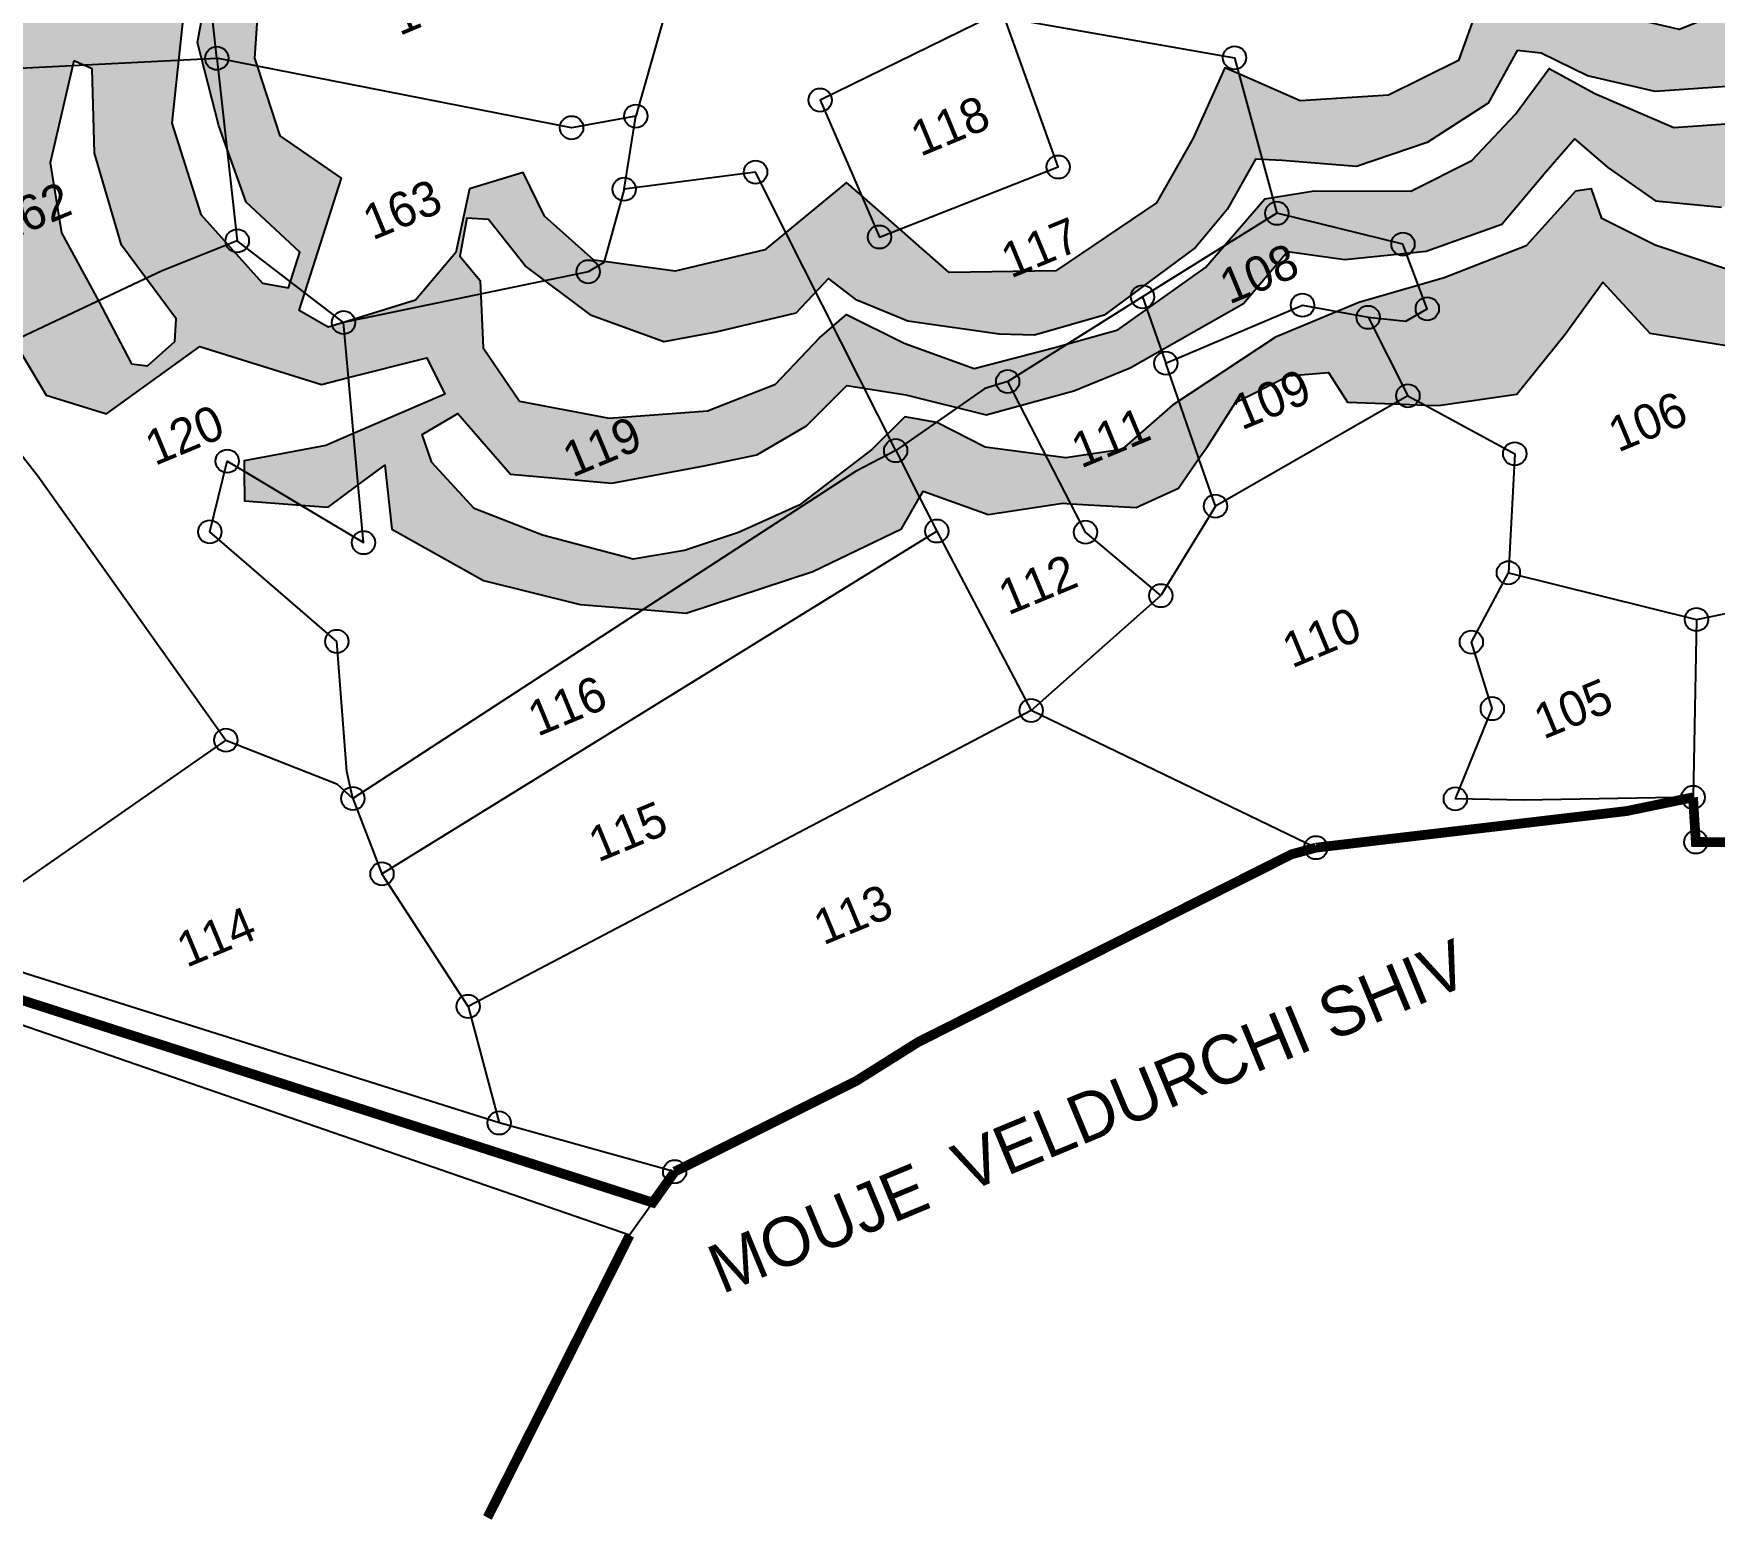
# Model space of a CAD drawing. Header units: metres. Extents: x 305825 to 307513, y 1943141 to 1944871.
# Drawn here: x 306484 to 306888.1, y 1943268.7 to 1943626.5 of the extents above; entities that cross this region are included whole.
import ezdxf

# ---------------------------------------------------------------- set-up
doc = ezdxf.new("R2010")
doc.units = ezdxf.units.M
doc.linetypes.add('DASHDOT', pattern=[1, 0.5, -0.25, 0, -0.25])
doc.linetypes.add('DIVIDE', pattern=[1.25, 0.5, -0.25, 0, -0.25, 0, -0.25])
for name, color, linetype in [('OFF', 1, 'Continuous'), ('POLY_HATCH', 12, 'Continuous'), ('POLY_PARCEL', 6, 'Continuous'), ('POLY_WATER', 4, 'Continuous'), ('SYM_STONE', 1, 'Continuous'), ('TEXT_MAPOUT', 7, 'Continuous'), ('TEXT_PARCEL', 7, 'Continuous'), ('V_BOUND_LINE', 7, 'Continuous'), ('V_BOUND_STREAM_LINE', 7, 'DASHDOT'), ('V_DIVIDE_LINE', 7, 'DIVIDE')]:
    doc.layers.add(name, color=color, linetype=linetype)
doc.styles.add('TEXT_MAP', font='')
doc.styles.get('TEXT_MAP').set_extended_font_data('Kruti Dev 050')
pattern_1 = [(22.5287, (306362.4003, 1942602.866), (3.172984, 7.67113), [5.87001, -5.87001]), (112.5287, (306367.8224, 1942605.1154), (-7.67113, 3.172984), [5.87001, -5.87001])]

# ---------------------------------------------------------------- blocks, each defined once
blk = doc.blocks.new('STONE')
blk.add_circle((0, 0), 0.851)

msp = doc.modelspace()

# ---------------------------------------------------------------- hatches: boundary and pattern name
at = {"layer": 'POLY_HATCH'}
h = msp.add_hatch(dxfattribs=at)
h.set_pattern_fill('ZIGZAG', color=256, scale=46.960092, angle=22.5287, style=0)
h.set_pattern_definition(pattern_1)
h.paths.add_polyline_path([(306547.58, 1943652.1), (306558.62, 1943662.33), (306563.35, 1943666.72), (306566.29, 1943684.26), (306555.85, 1943692.89), (306556.12, 1943715.42), (306559.85, 1943725.35), (306562.58, 1943732.59), (306582.51, 1943752.6), (306602.06, 1943772.22), (306602.45, 1943772.61), (306605.16, 1943773.34), (306632.53, 1943780.67), (306654.68, 1943774.76), (306658.81, 1943776.93), (306658.06, 1943798.56), (306634.02, 1943806.17), (306613.1, 1943805.01), (306609.71, 1943814.59), (306586.2, 1943814.09), (306566.24, 1943799.45), (306550.26, 1943776.63), (306546.72, 1943774.01), (306539.62, 1943778.58), (306521.84, 1943764.26), (306511.61, 1943741.52), (306510.71, 1943718.59), (306513.67, 1943696.11), (306521.58, 1943682.62), (306513.47, 1943672.89), (306510.22, 1943667.1), (306509.99, 1943654.04), (306490.74, 1943638.28), (306476.13, 1943631.8), (306474.88, 1943631.24), (306471.1, 1943617.11), (306468.95, 1943609.11), (306470.59, 1943584.93), (306474.26, 1943560.98), (306479.19, 1943552.66), (306486.96, 1943539.56), (306501.5, 1943535.06), (306523.94, 1943551.24), (306553.19, 1943542.17), (306559.7, 1943543.81), (306578.48, 1943548.54), (306582.85, 1943539.84), (306560.92, 1943530.38), (306554.24, 1943527.51), (306534.57, 1943523.77), (306534.61, 1943521.29), (306534.71, 1943514.22), (306548.22, 1943513.15), (306554.76, 1943512.63), (306562.04, 1943518), (306568.43, 1943522.72), (306570.06, 1943507.38), (306592.13, 1943495.03), (306615.42, 1943489.29), (306630.54, 1943488.04), (306640.87, 1943487.19), (306671.35, 1943497.23), (306692.61, 1943507.43), (306697.01, 1943515), (306697.86, 1943516.47), (306713.46, 1943510.89), (306731.41, 1943513.61), (306733.35, 1943513.49), (306749.09, 1943512.55), (306759.22, 1943517.21), (306764.17, 1943524.36), (306766.19, 1943527.27), (306772.94, 1943537.85), (306785.72, 1943544.22), (306795.31, 1943545), (306799.93, 1943537.91), (306811.01, 1943537.49), (306818.56, 1943537.2), (306821.8, 1943537.07), (306840.64, 1943539.85), (306852.22, 1943554.26), (306861.25, 1943566.7), (306872.58, 1943554.48), (306893.02, 1943551.21), (306909.41, 1943553.28), (306916.68, 1943564.07), (306921.76, 1943566.91), (306934.91, 1943574.23), (306935.4, 1943587.39), (306945.87, 1943580.91), (306958.08, 1943573.93), (306971.13, 1943571.25), (306972.59, 1943570.95), (306997.89, 1943580.98), (306999.2, 1943582.49), (307015.15, 1943600.8), (307019.31, 1943606.57), (307025.32, 1943614.93), (307040.81, 1943600.77), (307042.71, 1943601.09), (307057.5, 1943603.58), (307073.16, 1943609.61), (307082.67, 1943616.57), (307095.76, 1943626.16), (307096.34, 1943626.76), (307117.96, 1943649.55), (307127.9, 1943673.04), (307115.92, 1943687.73), (307115.17, 1943688.65), (307091.77, 1943707.16), (307077.49, 1943695.6), (307062.19, 1943685.74), (307053.64, 1943684.27), (307045.24, 1943682.83), (307037.97, 1943683.55), (307025.97, 1943684.75), (307013.36, 1943684.47), (307011.6, 1943684.43), (307000.67, 1943677.3), (306998.64, 1943665.64), (306992.19, 1943660.22), (306986.08, 1943655.08), (306968.27, 1943649.07), (306955.46, 1943649.4), (306944.99, 1943655.89), (306939.06, 1943661.26), (306934.96, 1943664.99), (306926.56, 1943656.17), (306920.92, 1943650.15), (306914.18, 1943642.95), (306898.39, 1943635.03), (306891.99, 1943632.43), (306887.91, 1943630.77), (306879.71, 1943627.44), (306859.26, 1943632.22), (306839.06, 1943645.96), (306832.05, 1943635.27), (306826.61, 1943620.05), (306809.77, 1943611.69), (306788.51, 1943610.35), (306773.8, 1943616.77), (306770.42, 1943618.25), (306762.7, 1943601.17), (306753.97, 1943585.8), (306729.74, 1943569.5), (306704.12, 1943569.09), (306692.23, 1943579.5), (306683.03, 1943587.57), (306679.43, 1943590.72), (306664.86, 1943578.69), (306659.76, 1943574.48), (306638.22, 1943569.36), (306621.17, 1943571.71), (306618.63, 1943572.06), (306606.8, 1943582.56), (306601.67, 1943593.09), (306588.81, 1943589.13), (306585.52, 1943573.88), (306575.79, 1943562.38), (306558.44, 1943557.07), (306554.8, 1943555.96), (306547.81, 1943559.92), (306549.18, 1943564.19), (306557.97, 1943591.74), (306543.21, 1943601.93), (306537.78, 1943618.64), (306537.14, 1943620.61), (306538, 1943633.63)])
h.paths.add_polyline_path([(306538.05, 1943674.99), (306531.24, 1943680.26), (306527.64, 1943714.04), (306538.29, 1943742.75), (306558.3, 1943768.4), (306577.24, 1943785.51), (306594.34, 1943790.29), (306617.69, 1943795.35), (306633.42, 1943790.89), (306616.69, 1943787.99), (306588.03, 1943779), (306563.55, 1943761.32), (306546.65, 1943732.34), (306539.41, 1943701), (306543.27, 1943677.74)], flags=16)
h.paths.add_polyline_path([(306526.28, 1943640.3), (306523.4, 1943624.35), (306528.54, 1943604.34), (306535.1, 1943585.98), (306548.01, 1943573.94), (306545.22, 1943565.4), (306538.97, 1943566.5), (306524.2, 1943583.03), (306517.23, 1943604.92), (306520.62, 1943637.42)], flags=16)
h.paths.add_polyline_path([(306498.07, 1943618.05), (306498.6, 1943597.72), (306505.12, 1943575.65), (306518.27, 1943557.91), (306517.89, 1943552.48), (306511.36, 1943546.61), (306507.47, 1943547.11), (306499.59, 1943562.29), (306490.7, 1943578.63), (306487.96, 1943595.41), (306493.62, 1943619.9)], flags=16)
h.paths.add_polyline_path([(306588.15, 1943582.12), (306593.36, 1943581.76), (306602.18, 1943570.66), (306618.1, 1943558.71), (306635.47, 1943552.43), (306648.02, 1943554.68), (306667.21, 1943559.27), (306675.13, 1943567.61), (306681.92, 1943562.42), (306694.14, 1943557.37), (306716.1, 1943554.25), (306724.64, 1943554), (306741.41, 1943558.84), (306763.34, 1943575.1), (306770.96, 1943584.17), (306777.75, 1943596.26), (306784.2, 1943595.98), (306802.08, 1943594.55), (306819.08, 1943600.33), (306833.72, 1943609.78), (306840.72, 1943622.38), (306846.44, 1943621.8), (306857.58, 1943616.3), (306873.9, 1943612.53), (306891.1, 1943613.77), (306899.69, 1943616.06), (306914.51, 1943628.11), (306925.49, 1943635.2), (306940.6, 1943624.18), (306962.61, 1943616.87), (306973.79, 1943619.4), (307010.92, 1943640.7), (307023.59, 1943656.92), (307026.49, 1943668.24), (307030.6, 1943669.52), (307044.86, 1943668.69), (307065.33, 1943674.23), (307091.27, 1943687.94), (307100.46, 1943699.34), (307109.31, 1943691.21), (307091.54, 1943672.03), (307076.42, 1943660.7), (307060.08, 1943654.35), (307044.96, 1943660.3), (307032.61, 1943658.55), (307019.14, 1943643.26), (307013.11, 1943639.5), (307002.24, 1943629.09), (306990.78, 1943620.12), (306961.97, 1943610.28), (306939.3, 1943618.16), (306924.3, 1943629.31), (306920.94, 1943626.23), (306907.17, 1943611.66), (306893.07, 1943604.97), (306878.33, 1943603.91), (306859.35, 1943612.06), (306848.42, 1943618.07), (306840.31, 1943607.12), (306829.75, 1943595.99), (306815.08, 1943588.64), (306791.86, 1943588.71), (306780.02, 1943586.75), (306765.76, 1943570.29), (306744.67, 1943555.25), (306729.17, 1943550.93), (306710.14, 1943545.98), (306693.28, 1943552.06), (306679.45, 1943558.97), (306672.93, 1943553.32), (306662.37, 1943542.19), (306646.03, 1943535.84), (306622.33, 1943534.01), (306600.79, 1943538.15), (306592.09, 1943550.99), (306591.31, 1943567.1), (306586.45, 1943572.99)], flags=16)
h.paths.add_polyline_path([(306585.95, 1943535.19), (306598.64, 1943520.58), (306622.98, 1943518.44), (306645.23, 1943522.57), (306657.87, 1943525.27), (306669.77, 1943532.24), (306679.53, 1943541.9), (306693.72, 1943539.63), (306713.02, 1943534.89), (306734.12, 1943540.58), (306747.6, 1943546.18), (306774.87, 1943561.57), (306785.47, 1943574.12), (306799.24, 1943572.15), (306818.8, 1943574.15), (306837, 1943580.68), (306847.6, 1943593.23), (306854.49, 1943601.19), (306862.45, 1943594.3), (306873.92, 1943586.31), (306889.86, 1943584.77), (306905.26, 1943590.65), (306919.81, 1943602.29), (306926.3, 1943607.53), (306949.42, 1943597.16), (306972.93, 1943598.25), (306989.71, 1943605.72), (307002.98, 1943614.29), (307017.87, 1943633.71), (307028.62, 1943648.37), (307037.45, 1943647.95), (307053.78, 1943643), (307074.04, 1943645.8), (307094.01, 1943656.63), (307113.26, 1943683.99), (307120.86, 1943677.96), (307114.79, 1943666.78), (307093.96, 1943646.93), (307077.18, 1943639.45), (307052.47, 1943636.34), (307031.1, 1943638.69), (307023.26, 1943629.32), (307001.96, 1943605.7), (306989.8, 1943592), (306977.11, 1943585.71), (306967.83, 1943585.94), (306947.09, 1943594.16), (306932.61, 1943598.35), (306929.16, 1943589.87), (306917.15, 1943578.26), (306909.28, 1943571.42), (306892.25, 1943569.46), (306873.9, 1943575.61), (306861.05, 1943582), (306858.59, 1943589.14), (306854.75, 1943588.57), (306842.85, 1943575.47), (306823.1, 1943567.79), (306802.62, 1943561.84), (306782.61, 1943553.54), (306757.8, 1943537.14), (306745.65, 1943526.49), (306732.2, 1943524.48), (306712.76, 1943527.11), (306701.14, 1943533), (306693.42, 1943534.39), (306685.48, 1943526.5), (306668.07, 1943513.17), (306653.46, 1943506.6), (306640.48, 1943502.23), (306628.09, 1943500.15), (306606.33, 1943505.91), (306589.89, 1943512.34), (306579.7, 1943523.4), (306577.36, 1943530.1)], flags=16)
h = msp.add_hatch(dxfattribs=at)
h.set_pattern_fill('ZIGZAG', color=256, scale=46.960092, angle=22.5287, style=0)
h.set_pattern_definition(pattern_1)
h.paths.add_polyline_path([(306547.58, 1943652.1), (306558.62, 1943662.33), (306563.35, 1943666.72), (306566.29, 1943684.26), (306555.85, 1943692.89), (306556.12, 1943715.42), (306559.85, 1943725.35), (306562.58, 1943732.59), (306582.51, 1943752.6), (306602.06, 1943772.22), (306602.45, 1943772.61), (306605.16, 1943773.34), (306632.53, 1943780.67), (306654.68, 1943774.76), (306658.81, 1943776.93), (306658.06, 1943798.56), (306634.02, 1943806.17), (306613.1, 1943805.01), (306609.71, 1943814.59), (306586.2, 1943814.09), (306566.24, 1943799.45), (306550.26, 1943776.63), (306546.72, 1943774.01), (306539.62, 1943778.58), (306521.84, 1943764.26), (306511.61, 1943741.52), (306510.71, 1943718.59), (306513.67, 1943696.11), (306521.58, 1943682.62), (306513.47, 1943672.89), (306510.22, 1943667.1), (306509.99, 1943654.04), (306490.74, 1943638.28), (306476.13, 1943631.8), (306474.88, 1943631.24), (306471.1, 1943617.11), (306468.95, 1943609.11), (306470.59, 1943584.93), (306474.26, 1943560.98), (306479.19, 1943552.66), (306486.96, 1943539.56), (306501.5, 1943535.06), (306523.94, 1943551.24), (306553.19, 1943542.17), (306559.7, 1943543.81), (306578.48, 1943548.54), (306582.85, 1943539.84), (306560.92, 1943530.38), (306554.24, 1943527.51), (306534.57, 1943523.77), (306534.61, 1943521.29), (306534.71, 1943514.22), (306548.22, 1943513.15), (306554.76, 1943512.63), (306562.04, 1943518), (306568.43, 1943522.72), (306570.06, 1943507.38), (306592.13, 1943495.03), (306615.42, 1943489.29), (306630.54, 1943488.04), (306640.87, 1943487.19), (306671.35, 1943497.23), (306692.61, 1943507.43), (306697.01, 1943515), (306697.86, 1943516.47), (306713.46, 1943510.89), (306731.41, 1943513.61), (306733.35, 1943513.49), (306749.09, 1943512.55), (306759.22, 1943517.21), (306764.17, 1943524.36), (306766.19, 1943527.27), (306772.94, 1943537.85), (306785.72, 1943544.22), (306795.31, 1943545), (306799.93, 1943537.91), (306811.01, 1943537.49), (306818.56, 1943537.2), (306821.8, 1943537.07), (306840.64, 1943539.85), (306852.22, 1943554.26), (306861.25, 1943566.7), (306872.58, 1943554.48), (306893.02, 1943551.21), (306909.41, 1943553.28), (306916.68, 1943564.07), (306921.76, 1943566.91), (306934.91, 1943574.23), (306935.4, 1943587.39), (306945.87, 1943580.91), (306958.08, 1943573.93), (306971.13, 1943571.25), (306972.59, 1943570.95), (306997.89, 1943580.98), (306999.2, 1943582.49), (307015.15, 1943600.8), (307019.31, 1943606.57), (307025.32, 1943614.93), (307040.81, 1943600.77), (307042.71, 1943601.09), (307057.5, 1943603.58), (307073.16, 1943609.61), (307082.67, 1943616.57), (307095.76, 1943626.16), (307096.34, 1943626.76), (307117.96, 1943649.55), (307127.9, 1943673.04), (307115.92, 1943687.73), (307115.17, 1943688.65), (307091.77, 1943707.16), (307077.49, 1943695.6), (307062.19, 1943685.74), (307053.64, 1943684.27), (307045.24, 1943682.83), (307037.97, 1943683.55), (307025.97, 1943684.75), (307013.36, 1943684.47), (307011.6, 1943684.43), (307000.67, 1943677.3), (306998.64, 1943665.64), (306992.19, 1943660.22), (306986.08, 1943655.08), (306968.27, 1943649.07), (306955.46, 1943649.4), (306944.99, 1943655.89), (306939.06, 1943661.26), (306934.96, 1943664.99), (306926.56, 1943656.17), (306920.92, 1943650.15), (306914.18, 1943642.95), (306898.39, 1943635.03), (306891.99, 1943632.43), (306887.91, 1943630.77), (306879.71, 1943627.44), (306859.26, 1943632.22), (306839.06, 1943645.96), (306832.05, 1943635.27), (306826.61, 1943620.05), (306809.77, 1943611.69), (306788.51, 1943610.35), (306773.8, 1943616.77), (306770.42, 1943618.25), (306762.7, 1943601.17), (306753.97, 1943585.8), (306729.74, 1943569.5), (306704.12, 1943569.09), (306692.23, 1943579.5), (306683.03, 1943587.57), (306679.43, 1943590.72), (306664.86, 1943578.69), (306659.76, 1943574.48), (306638.22, 1943569.36), (306621.17, 1943571.71), (306618.63, 1943572.06), (306606.8, 1943582.56), (306601.67, 1943593.09), (306588.81, 1943589.13), (306585.52, 1943573.88), (306575.79, 1943562.38), (306558.44, 1943557.07), (306554.8, 1943555.96), (306547.81, 1943559.92), (306549.18, 1943564.19), (306557.97, 1943591.74), (306543.21, 1943601.93), (306537.78, 1943618.64), (306537.14, 1943620.61), (306538, 1943633.63)])
h.paths.add_polyline_path([(306538.05, 1943674.99), (306531.24, 1943680.26), (306527.64, 1943714.04), (306538.29, 1943742.75), (306558.3, 1943768.4), (306577.24, 1943785.51), (306594.34, 1943790.29), (306617.69, 1943795.35), (306633.42, 1943790.89), (306616.69, 1943787.99), (306588.03, 1943779), (306563.55, 1943761.32), (306546.65, 1943732.34), (306539.41, 1943701), (306543.27, 1943677.74)], flags=16)
h.paths.add_polyline_path([(306526.28, 1943640.3), (306523.4, 1943624.35), (306528.54, 1943604.34), (306535.1, 1943585.98), (306548.01, 1943573.94), (306545.22, 1943565.4), (306538.97, 1943566.5), (306524.2, 1943583.03), (306517.23, 1943604.92), (306520.62, 1943637.42)], flags=16)
h.paths.add_polyline_path([(306498.07, 1943618.05), (306498.6, 1943597.72), (306505.12, 1943575.65), (306518.27, 1943557.91), (306517.89, 1943552.48), (306511.36, 1943546.61), (306507.47, 1943547.11), (306499.59, 1943562.29), (306490.7, 1943578.63), (306487.96, 1943595.41), (306493.62, 1943619.9)], flags=16)
h.paths.add_polyline_path([(306588.15, 1943582.12), (306593.36, 1943581.76), (306602.18, 1943570.66), (306618.1, 1943558.71), (306635.47, 1943552.43), (306648.02, 1943554.68), (306667.21, 1943559.27), (306675.13, 1943567.61), (306681.92, 1943562.42), (306694.14, 1943557.37), (306716.1, 1943554.25), (306724.64, 1943554), (306741.41, 1943558.84), (306763.34, 1943575.1), (306770.96, 1943584.17), (306777.75, 1943596.26), (306784.2, 1943595.98), (306802.08, 1943594.55), (306819.08, 1943600.33), (306833.72, 1943609.78), (306840.72, 1943622.38), (306846.44, 1943621.8), (306857.58, 1943616.3), (306873.9, 1943612.53), (306891.1, 1943613.77), (306899.69, 1943616.06), (306914.51, 1943628.11), (306925.49, 1943635.2), (306940.6, 1943624.18), (306962.61, 1943616.87), (306973.79, 1943619.4), (307010.92, 1943640.7), (307023.59, 1943656.92), (307026.49, 1943668.24), (307030.6, 1943669.52), (307044.86, 1943668.69), (307065.33, 1943674.23), (307091.27, 1943687.94), (307100.46, 1943699.34), (307109.31, 1943691.21), (307091.54, 1943672.03), (307076.42, 1943660.7), (307060.08, 1943654.35), (307044.96, 1943660.3), (307032.61, 1943658.55), (307019.14, 1943643.26), (307013.11, 1943639.5), (307002.24, 1943629.09), (306990.78, 1943620.12), (306961.97, 1943610.28), (306939.3, 1943618.16), (306924.3, 1943629.31), (306920.94, 1943626.23), (306907.17, 1943611.66), (306893.07, 1943604.97), (306878.33, 1943603.91), (306859.35, 1943612.06), (306848.42, 1943618.07), (306840.31, 1943607.12), (306829.75, 1943595.99), (306815.08, 1943588.64), (306791.86, 1943588.71), (306780.02, 1943586.75), (306765.76, 1943570.29), (306744.67, 1943555.25), (306729.17, 1943550.93), (306710.14, 1943545.98), (306693.28, 1943552.06), (306679.45, 1943558.97), (306672.93, 1943553.32), (306662.37, 1943542.19), (306646.03, 1943535.84), (306622.33, 1943534.01), (306600.79, 1943538.15), (306592.09, 1943550.99), (306591.31, 1943567.1), (306586.45, 1943572.99)], flags=16)
h.paths.add_polyline_path([(306585.95, 1943535.19), (306598.64, 1943520.58), (306622.98, 1943518.44), (306645.23, 1943522.57), (306657.87, 1943525.27), (306669.77, 1943532.24), (306679.53, 1943541.9), (306693.72, 1943539.63), (306713.02, 1943534.89), (306734.12, 1943540.58), (306747.6, 1943546.18), (306774.87, 1943561.57), (306785.47, 1943574.12), (306799.24, 1943572.15), (306818.8, 1943574.15), (306837, 1943580.68), (306847.6, 1943593.23), (306854.49, 1943601.19), (306862.45, 1943594.3), (306873.92, 1943586.31), (306889.86, 1943584.77), (306905.26, 1943590.65), (306919.81, 1943602.29), (306926.3, 1943607.53), (306949.42, 1943597.16), (306972.93, 1943598.25), (306989.71, 1943605.72), (307002.98, 1943614.29), (307017.87, 1943633.71), (307028.62, 1943648.37), (307037.45, 1943647.95), (307053.78, 1943643), (307074.04, 1943645.8), (307094.01, 1943656.63), (307113.26, 1943683.99), (307120.86, 1943677.96), (307114.79, 1943666.78), (307093.96, 1943646.93), (307077.18, 1943639.45), (307052.47, 1943636.34), (307031.1, 1943638.69), (307023.26, 1943629.32), (307001.96, 1943605.7), (306989.8, 1943592), (306977.11, 1943585.71), (306967.83, 1943585.94), (306947.09, 1943594.16), (306932.61, 1943598.35), (306929.16, 1943589.87), (306917.15, 1943578.26), (306909.28, 1943571.42), (306892.25, 1943569.46), (306873.9, 1943575.61), (306861.05, 1943582), (306858.59, 1943589.14), (306854.75, 1943588.57), (306842.85, 1943575.47), (306823.1, 1943567.79), (306802.62, 1943561.84), (306782.61, 1943553.54), (306757.8, 1943537.14), (306745.65, 1943526.49), (306732.2, 1943524.48), (306712.76, 1943527.11), (306701.14, 1943533), (306693.42, 1943534.39), (306685.48, 1943526.5), (306668.07, 1943513.17), (306653.46, 1943506.6), (306640.48, 1943502.23), (306628.09, 1943500.15), (306606.33, 1943505.91), (306589.89, 1943512.34), (306579.7, 1943523.4), (306577.36, 1943530.1)], flags=16)

# ---------------------------------------------------------------- linework, layer by layer
at = {"layer": 'OFF'}
msp.add_lwpolyline([(306750.6, 1943563.23), (306718.18, 1943542.85)], dxfattribs=at)
msp.add_lwpolyline([(306750.6, 1943563.23), (306718.18, 1943542.85)], dxfattribs=at)
at = {"layer": 'POLY_HATCH'}
for points in [[(306537.78, 1943618.64), (306537.14, 1943620.61), (306538, 1943633.63), (306547.58, 1943652.1), (306558.62, 1943662.33)], [(306537.78, 1943618.64), (306537.14, 1943620.61), (306538, 1943633.63), (306547.58, 1943652.1), (306558.62, 1943662.33)], [(306887.91, 1943630.77), (306879.71, 1943627.44), (306859.26, 1943632.22), (306839.06, 1943645.96), (306832.05, 1943635.27), (306826.61, 1943620.05), (306809.77, 1943611.69), (306788.51, 1943610.35), (306773.8, 1943616.77)], [(306887.91, 1943630.77), (306879.71, 1943627.44), (306859.26, 1943632.22), (306839.06, 1943645.96), (306832.05, 1943635.27), (306826.61, 1943620.05), (306809.77, 1943611.69), (306788.51, 1943610.35), (306773.8, 1943616.77)], [(306891.1, 1943613.77), (306873.9, 1943612.53), (306857.58, 1943616.3), (306846.44, 1943621.8), (306840.72, 1943622.38), (306833.72, 1943609.78), (306819.08, 1943600.33), (306802.08, 1943594.55), (306784.2, 1943595.98), (306777.75, 1943596.26), (306770.96, 1943584.17), (306763.34, 1943575.1), (306741.41, 1943558.84), (306724.64, 1943554), (306716.1, 1943554.25), (306694.14, 1943557.37), (306681.92, 1943562.42), (306675.13, 1943567.61), (306667.21, 1943559.27), (306648.02, 1943554.68), (306635.47, 1943552.43), (306618.1, 1943558.71), (306602.18, 1943570.66), (306593.36, 1943581.76), (306588.15, 1943582.12), (306586.45, 1943572.99), (306591.31, 1943567.1), (306592.09, 1943550.99), (306600.79, 1943538.15), (306622.33, 1943534.01), (306646.03, 1943535.84), (306662.37, 1943542.19), (306672.93, 1943553.32), (306679.45, 1943558.97), (306693.28, 1943552.06), (306710.14, 1943545.98), (306729.17, 1943550.93), (306744.67, 1943555.25), (306765.76, 1943570.29), (306780.02, 1943586.75), (306791.86, 1943588.71), (306815.08, 1943588.64), (306829.75, 1943595.99), (306840.31, 1943607.12), (306848.42, 1943618.07), (306859.35, 1943612.06), (306878.33, 1943603.91), (306893.07, 1943604.97)], [(306891.1, 1943613.77), (306873.9, 1943612.53), (306857.58, 1943616.3), (306846.44, 1943621.8), (306840.72, 1943622.38), (306833.72, 1943609.78), (306819.08, 1943600.33), (306802.08, 1943594.55), (306784.2, 1943595.98), (306777.75, 1943596.26), (306770.96, 1943584.17), (306763.34, 1943575.1), (306741.41, 1943558.84), (306724.64, 1943554), (306716.1, 1943554.25), (306694.14, 1943557.37), (306681.92, 1943562.42), (306675.13, 1943567.61), (306667.21, 1943559.27), (306648.02, 1943554.68), (306635.47, 1943552.43), (306618.1, 1943558.71), (306602.18, 1943570.66), (306593.36, 1943581.76), (306588.15, 1943582.12), (306586.45, 1943572.99), (306591.31, 1943567.1), (306592.09, 1943550.99), (306600.79, 1943538.15), (306622.33, 1943534.01), (306646.03, 1943535.84), (306662.37, 1943542.19), (306672.93, 1943553.32), (306679.45, 1943558.97), (306693.28, 1943552.06), (306710.14, 1943545.98), (306729.17, 1943550.93), (306744.67, 1943555.25), (306765.76, 1943570.29), (306780.02, 1943586.75), (306791.86, 1943588.71), (306815.08, 1943588.64), (306829.75, 1943595.99), (306840.31, 1943607.12), (306848.42, 1943618.07), (306859.35, 1943612.06), (306878.33, 1943603.91), (306893.07, 1943604.97)], [(306549.18, 1943564.19), (306557.97, 1943591.74), (306543.21, 1943601.93), (306537.78, 1943618.64)], [(306549.18, 1943564.19), (306557.97, 1943591.74), (306543.21, 1943601.93), (306537.78, 1943618.64)], [(306773.8, 1943616.77), (306770.42, 1943618.25), (306762.7, 1943601.17), (306753.97, 1943585.8), (306729.74, 1943569.5), (306704.12, 1943569.09), (306692.23, 1943579.5)], [(306773.8, 1943616.77), (306770.42, 1943618.25), (306762.7, 1943601.17), (306753.97, 1943585.8), (306729.74, 1943569.5), (306704.12, 1943569.09), (306692.23, 1943579.5)], [(306892.25, 1943569.46), (306873.9, 1943575.61), (306861.05, 1943582), (306858.59, 1943589.14), (306854.75, 1943588.57), (306842.85, 1943575.47), (306823.1, 1943567.79), (306802.62, 1943561.84), (306782.61, 1943553.54), (306757.8, 1943537.14), (306745.65, 1943526.49), (306732.2, 1943524.48), (306712.76, 1943527.11), (306701.14, 1943533), (306693.42, 1943534.39), (306685.48, 1943526.5), (306668.07, 1943513.17), (306653.46, 1943506.6), (306640.48, 1943502.23), (306628.09, 1943500.15), (306606.33, 1943505.91), (306589.89, 1943512.34), (306579.7, 1943523.4), (306577.36, 1943530.1), (306585.95, 1943535.19), (306598.64, 1943520.58), (306622.98, 1943518.44), (306645.23, 1943522.57), (306657.87, 1943525.27), (306669.77, 1943532.24), (306679.53, 1943541.9), (306693.72, 1943539.63), (306713.02, 1943534.89), (306734.12, 1943540.58), (306747.6, 1943546.18), (306774.87, 1943561.57), (306785.47, 1943574.12), (306799.24, 1943572.15), (306818.8, 1943574.15), (306837, 1943580.68), (306847.6, 1943593.23), (306854.49, 1943601.19), (306862.45, 1943594.3), (306873.92, 1943586.31), (306889.86, 1943584.77)], [(306892.25, 1943569.46), (306873.9, 1943575.61), (306861.05, 1943582), (306858.59, 1943589.14), (306854.75, 1943588.57), (306842.85, 1943575.47), (306823.1, 1943567.79), (306802.62, 1943561.84), (306782.61, 1943553.54), (306757.8, 1943537.14), (306745.65, 1943526.49), (306732.2, 1943524.48), (306712.76, 1943527.11), (306701.14, 1943533), (306693.42, 1943534.39), (306685.48, 1943526.5), (306668.07, 1943513.17), (306653.46, 1943506.6), (306640.48, 1943502.23), (306628.09, 1943500.15), (306606.33, 1943505.91), (306589.89, 1943512.34), (306579.7, 1943523.4), (306577.36, 1943530.1), (306585.95, 1943535.19), (306598.64, 1943520.58), (306622.98, 1943518.44), (306645.23, 1943522.57), (306657.87, 1943525.27), (306669.77, 1943532.24), (306679.53, 1943541.9), (306693.72, 1943539.63), (306713.02, 1943534.89), (306734.12, 1943540.58), (306747.6, 1943546.18), (306774.87, 1943561.57), (306785.47, 1943574.12), (306799.24, 1943572.15), (306818.8, 1943574.15), (306837, 1943580.68), (306847.6, 1943593.23), (306854.49, 1943601.19), (306862.45, 1943594.3), (306873.92, 1943586.31), (306889.86, 1943584.77)], [(306621.17, 1943571.71), (306618.63, 1943572.06), (306606.8, 1943582.56), (306601.67, 1943593.09), (306588.81, 1943589.13), (306585.52, 1943573.88), (306575.79, 1943562.38), (306558.44, 1943557.07)], [(306621.17, 1943571.71), (306618.63, 1943572.06), (306606.8, 1943582.56), (306601.67, 1943593.09), (306588.81, 1943589.13), (306585.52, 1943573.88), (306575.79, 1943562.38), (306558.44, 1943557.07)], [(306683.03, 1943587.57), (306679.43, 1943590.72), (306664.86, 1943578.69)], [(306683.03, 1943587.57), (306679.43, 1943590.72), (306664.86, 1943578.69)], [(306692.23, 1943579.5), (306683.03, 1943587.57)], [(306692.23, 1943579.5), (306683.03, 1943587.57)], [(306664.86, 1943578.69), (306659.76, 1943574.48), (306638.22, 1943569.36), (306621.17, 1943571.71)], [(306664.86, 1943578.69), (306659.76, 1943574.48), (306638.22, 1943569.36), (306621.17, 1943571.71)], [(306558.44, 1943557.07), (306554.8, 1943555.96), (306547.81, 1943559.92), (306549.18, 1943564.19)], [(306558.44, 1943557.07), (306554.8, 1943555.96), (306547.81, 1943559.92), (306549.18, 1943564.19)], [(306818.56, 1943537.2), (306821.8, 1943537.07), (306840.64, 1943539.85), (306852.22, 1943554.26), (306861.25, 1943566.7), (306872.58, 1943554.48), (306893.02, 1943551.21), (306909.41, 1943553.28), (306916.68, 1943564.07), (306921.76, 1943566.91)], [(306818.56, 1943537.2), (306821.8, 1943537.07), (306840.64, 1943539.85), (306852.22, 1943554.26), (306861.25, 1943566.7), (306872.58, 1943554.48), (306893.02, 1943551.21), (306909.41, 1943553.28), (306916.68, 1943564.07), (306921.76, 1943566.91)], [(306479.19, 1943552.66), (306486.96, 1943539.56), (306501.5, 1943535.06), (306523.94, 1943551.24), (306553.19, 1943542.17), (306559.7, 1943543.81)], [(306479.19, 1943552.66), (306486.96, 1943539.56), (306501.5, 1943535.06), (306523.94, 1943551.24), (306553.19, 1943542.17), (306559.7, 1943543.81)], [(306559.7, 1943543.81), (306578.48, 1943548.54), (306582.85, 1943539.84), (306560.92, 1943530.38)], [(306559.7, 1943543.81), (306578.48, 1943548.54), (306582.85, 1943539.84), (306560.92, 1943530.38)], [(306764.17, 1943524.36), (306766.19, 1943527.27), (306772.94, 1943537.85), (306785.72, 1943544.22), (306795.31, 1943545), (306799.93, 1943537.91), (306811.01, 1943537.49)], [(306764.17, 1943524.36), (306766.19, 1943527.27), (306772.94, 1943537.85), (306785.72, 1943544.22), (306795.31, 1943545), (306799.93, 1943537.91), (306811.01, 1943537.49)], [(306811.01, 1943537.49), (306818.56, 1943537.2)], [(306811.01, 1943537.49), (306818.56, 1943537.2)], [(306560.92, 1943530.38), (306554.24, 1943527.51), (306534.57, 1943523.77), (306534.61, 1943521.29)], [(306560.92, 1943530.38), (306554.24, 1943527.51), (306534.57, 1943523.77), (306534.61, 1943521.29)], [(306733.35, 1943513.49), (306749.09, 1943512.55), (306759.22, 1943517.21), (306764.17, 1943524.36)], [(306733.35, 1943513.49), (306749.09, 1943512.55), (306759.22, 1943517.21), (306764.17, 1943524.36)], [(306534.61, 1943521.29), (306534.71, 1943514.22), (306548.22, 1943513.15)], [(306534.61, 1943521.29), (306534.71, 1943514.22), (306548.22, 1943513.15)], [(306562.04, 1943518), (306568.43, 1943522.72), (306570.06, 1943507.38), (306592.13, 1943495.03), (306615.42, 1943489.29), (306630.54, 1943488.04)], [(306562.04, 1943518), (306568.43, 1943522.72), (306570.06, 1943507.38), (306592.13, 1943495.03), (306615.42, 1943489.29), (306630.54, 1943488.04)], [(306548.22, 1943513.15), (306554.76, 1943512.63), (306562.04, 1943518)], [(306548.22, 1943513.15), (306554.76, 1943512.63), (306562.04, 1943518)], [(306630.54, 1943488.04), (306640.87, 1943487.19), (306671.35, 1943497.23), (306692.61, 1943507.43), (306697.01, 1943515)], [(306630.54, 1943488.04), (306640.87, 1943487.19), (306671.35, 1943497.23), (306692.61, 1943507.43), (306697.01, 1943515)], [(306697.01, 1943515), (306697.86, 1943516.47), (306713.46, 1943510.89), (306731.41, 1943513.61), (306733.35, 1943513.49)], [(306697.01, 1943515), (306697.86, 1943516.47), (306713.46, 1943510.89), (306731.41, 1943513.61), (306733.35, 1943513.49)]]:
    msp.add_lwpolyline(points, dxfattribs=at)
for points in [[(306520.62, 1943637.42), (306517.23, 1943604.92), (306524.2, 1943583.03), (306538.97, 1943566.5), (306545.22, 1943565.4), (306548.01, 1943573.94), (306535.1, 1943585.98), (306528.54, 1943604.34), (306523.4, 1943624.35), (306526.28, 1943640.3)], [(306520.62, 1943637.42), (306517.23, 1943604.92), (306524.2, 1943583.03), (306538.97, 1943566.5), (306545.22, 1943565.4), (306548.01, 1943573.94), (306535.1, 1943585.98), (306528.54, 1943604.34), (306523.4, 1943624.35), (306526.28, 1943640.3)], [(306493.62, 1943619.9), (306487.96, 1943595.41), (306490.7, 1943578.63), (306499.59, 1943562.29), (306507.47, 1943547.11), (306511.36, 1943546.61), (306517.89, 1943552.48), (306518.27, 1943557.91), (306505.12, 1943575.65), (306498.6, 1943597.72), (306498.07, 1943618.05)], [(306493.62, 1943619.9), (306487.96, 1943595.41), (306490.7, 1943578.63), (306499.59, 1943562.29), (306507.47, 1943547.11), (306511.36, 1943546.61), (306517.89, 1943552.48), (306518.27, 1943557.91), (306505.12, 1943575.65), (306498.6, 1943597.72), (306498.07, 1943618.05)]]:
    msp.add_lwpolyline(points, close=True, dxfattribs=at)
at = {"layer": 'POLY_PARCEL'}
for points in [[(306528.01, 1943620.55), (306521.93, 1943676.05)], [(306528.01, 1943620.55), (306521.93, 1943676.05)], [(306636.65, 1943634.24), (306628.77, 1943606.65)], [(306636.65, 1943634.24), (306628.77, 1943606.65)], [(306714.36, 1943630.63), (306673.08, 1943610.51), (306683.03, 1943587.57)], [(306714.36, 1943630.63), (306673.08, 1943610.51), (306683.03, 1943587.57)], [(306692.23, 1943579.5), (306730.33, 1943594.42), (306717.43, 1943630.34)], [(306692.23, 1943579.5), (306730.33, 1943594.42), (306717.43, 1943630.34)], [(306717.43, 1943630.34), (306772.74, 1943620.67), (306773.8, 1943616.77)], [(306717.43, 1943630.34), (306772.74, 1943620.67), (306773.8, 1943616.77)], [(306475.78, 1943617.94), (306528.01, 1943620.55)], [(306475.78, 1943617.94), (306528.01, 1943620.55)], [(306528.01, 1943620.55), (306532.94, 1943576.67)], [(306537.78, 1943618.64), (306528.01, 1943620.55)], [(306528.01, 1943620.55), (306532.94, 1943576.67)], [(306537.78, 1943618.64), (306528.01, 1943620.55)], [(306628.77, 1943606.65), (306613.33, 1943603.86), (306537.78, 1943618.64)], [(306628.77, 1943606.65), (306613.33, 1943603.86), (306537.78, 1943618.64)], [(306773.8, 1943616.77), (306782.92, 1943583.29)], [(306773.8, 1943616.77), (306782.92, 1943583.29)], [(306625.97, 1943589.07), (306628.77, 1943606.65)], [(306625.97, 1943589.07), (306628.77, 1943606.65)], [(306664.86, 1943578.69), (306657.57, 1943593.19), (306625.97, 1943589.07)], [(306664.86, 1943578.69), (306657.57, 1943593.19), (306625.97, 1943589.07)], [(306625.97, 1943589.07), (306621.17, 1943571.71)], [(306625.97, 1943589.07), (306621.17, 1943571.71)], [(306683.03, 1943587.57), (306687.35, 1943577.59), (306692.23, 1943579.5)], [(306683.03, 1943587.57), (306687.35, 1943577.59), (306692.23, 1943579.5)], [(306782.92, 1943583.29), (306750.6, 1943563.23)], [(306782.92, 1943583.29), (306750.6, 1943563.23)], [(306804.84, 1943558.29), (306813.88, 1943557.39), (306819.08, 1943560.34), (306813.23, 1943575.88), (306782.92, 1943583.29)], [(306804.84, 1943558.29), (306813.88, 1943557.39), (306819.08, 1943560.34), (306813.23, 1943575.88), (306782.92, 1943583.29)], [(306532.94, 1943576.67), (306514.91, 1943569.49), (306479.19, 1943552.66)], [(306532.94, 1943576.67), (306514.91, 1943569.49), (306479.19, 1943552.66)], [(306549.18, 1943564.19), (306532.94, 1943576.67)], [(306549.18, 1943564.19), (306532.94, 1943576.67)], [(306691.25, 1943526.25), (306664.86, 1943578.69)], [(306691.25, 1943526.25), (306664.86, 1943578.69)], [(306621.17, 1943571.71), (306621.11, 1943571.49), (306617.32, 1943569.25), (306558.5, 1943557.02)], [(306621.17, 1943571.71), (306621.11, 1943571.49), (306617.32, 1943569.25), (306558.5, 1943557.02)], [(306558.44, 1943557.07), (306549.18, 1943564.19)], [(306558.44, 1943557.07), (306549.18, 1943564.19)], [(306750.6, 1943563.23), (306756.23, 1943547.25)], [(306750.6, 1943563.23), (306756.23, 1943547.25)], [(306756.23, 1943547.25), (306789.07, 1943561.21), (306804.84, 1943558.29)], [(306756.23, 1943547.25), (306789.07, 1943561.21), (306804.84, 1943558.29)], [(306558.5, 1943557.02), (306558.44, 1943557.07)], [(306558.5, 1943557.02), (306558.44, 1943557.07)], [(306559.7, 1943543.81), (306558.5, 1943557.02)], [(306559.7, 1943543.81), (306558.5, 1943557.02)], [(306804.84, 1943558.29), (306814.43, 1943539.44)], [(306804.84, 1943558.29), (306814.43, 1943539.44)], [(306764.17, 1943524.36), (306756.23, 1943547.25)], [(306764.17, 1943524.36), (306756.23, 1943547.25)], [(306465.37, 1943545.16), (306484.97, 1943520.21), (306530.2, 1943456.67)], [(306465.37, 1943545.16), (306484.97, 1943520.21), (306530.2, 1943456.67)], [(306560.92, 1943530.38), (306559.7, 1943543.81)], [(306560.92, 1943530.38), (306559.7, 1943543.81)], [(306718.18, 1943542.85), (306712.72, 1943541.2), (306691.25, 1943526.25)], [(306718.18, 1943542.85), (306712.72, 1943541.2), (306691.25, 1943526.25)], [(306733.35, 1943513.49), (306718.18, 1943542.85)], [(306733.35, 1943513.49), (306718.18, 1943542.85)], [(306814.43, 1943539.44), (306811.01, 1943537.49)], [(306814.43, 1943539.44), (306811.01, 1943537.49)], [(306814.43, 1943539.44), (306818.56, 1943537.2)], [(306814.43, 1943539.44), (306818.56, 1943537.2)], [(306811.01, 1943537.49), (306768.14, 1943512.92)], [(306811.01, 1943537.49), (306768.14, 1943512.92)], [(306818.56, 1943537.2), (306840.1, 1943525.49), (306838.57, 1943496.9)], [(306818.56, 1943537.2), (306840.1, 1943525.49), (306838.57, 1943496.9)], [(306562.04, 1943518), (306560.92, 1943530.38)], [(306562.04, 1943518), (306560.92, 1943530.38)], [(306560.72, 1943442.65), (306559.31, 1943449.12), (306556.85, 1943480.4), (306526.32, 1943506.73), (306530.52, 1943523.73), (306534.61, 1943521.29)], [(306560.72, 1943442.65), (306559.31, 1943449.12), (306556.85, 1943480.4), (306526.32, 1943506.73), (306530.52, 1943523.73), (306534.61, 1943521.29)], [(306691.25, 1943526.25), (306681.59, 1943521.23), (306630.54, 1943488.04)], [(306691.25, 1943526.25), (306681.59, 1943521.23), (306630.54, 1943488.04)], [(306691.25, 1943526.25), (306697.01, 1943515)], [(306691.25, 1943526.25), (306697.01, 1943515)], [(306768.14, 1943512.92), (306764.17, 1943524.36)], [(306768.14, 1943512.92), (306764.17, 1943524.36)], [(306534.61, 1943521.29), (306548.22, 1943513.15)], [(306534.61, 1943521.29), (306548.22, 1943513.15)], [(306548.22, 1943513.15), (306563.3, 1943504.13), (306562.04, 1943518)], [(306548.22, 1943513.15), (306563.3, 1943504.13), (306562.04, 1943518)], [(306697.01, 1943515), (306701.13, 1943506.93)], [(306697.01, 1943515), (306701.13, 1943506.93)], [(306755.01, 1943491.39), (306736.9, 1943506.63), (306733.35, 1943513.49)], [(306755.01, 1943491.39), (306736.9, 1943506.63), (306733.35, 1943513.49)], [(306768.14, 1943512.92), (306755.01, 1943491.39)], [(306768.14, 1943512.92), (306755.01, 1943491.39)], [(306567.73, 1943424.52), (306701.13, 1943506.93)], [(306567.73, 1943424.52), (306701.13, 1943506.93)], [(306701.13, 1943506.93), (306723.83, 1943463.81)], [(306701.13, 1943506.93), (306723.83, 1943463.81)], [(306882.98, 1943442.92), (306842.31, 1943442.22), (306825.82, 1943442.56), (306834.71, 1943464.24), (306829.67, 1943480.23), (306838.57, 1943496.9)], [(306882.98, 1943442.92), (306842.31, 1943442.22), (306825.82, 1943442.56), (306834.71, 1943464.24), (306829.67, 1943480.23), (306838.57, 1943496.9)], [(306838.57, 1943496.9), (306883.8, 1943485.66)], [(306838.57, 1943496.9), (306883.8, 1943485.66)], [(306723.83, 1943463.81), (306755.01, 1943491.39)], [(306723.83, 1943463.81), (306755.01, 1943491.39)], [(306630.54, 1943488.04), (306560.72, 1943442.65)], [(306630.54, 1943488.04), (306560.72, 1943442.65)], [(306883.8, 1943485.66), (306890.47, 1943487.03), (306953.48, 1943487.82), (306957.75, 1943486.7)], [(306883.8, 1943485.66), (306890.47, 1943487.03), (306953.48, 1943487.82), (306957.75, 1943486.7)], [(306883.8, 1943485.66), (306882.98, 1943442.92)], [(306883.8, 1943485.66), (306882.98, 1943442.92)], [(306723.83, 1943463.81), (306588.44, 1943392.68)], [(306723.83, 1943463.81), (306588.44, 1943392.68)], [(306792.3, 1943430.82), (306723.83, 1943463.81)], [(306792.3, 1943430.82), (306723.83, 1943463.81)], [(306530.2, 1943456.67), (306476.34, 1943419.2)], [(306530.2, 1943456.67), (306476.34, 1943419.2)], [(306530.2, 1943456.67), (306556.85, 1943446.15), (306560.72, 1943442.65)], [(306530.2, 1943456.67), (306556.85, 1943446.15), (306560.72, 1943442.65)], [(306560.72, 1943442.65), (306567.73, 1943424.52)], [(306560.72, 1943442.65), (306567.73, 1943424.52)], [(306588.44, 1943392.68), (306567.73, 1943424.52)], [(306588.44, 1943392.68), (306567.73, 1943424.52)], [(306588.44, 1943392.68), (306595.89, 1943364.66)], [(306588.44, 1943392.68), (306595.89, 1943364.66)]]:
    msp.add_lwpolyline(points, dxfattribs=at)
at = {"layer": 'POLY_WATER'}
for points in [[(306627.28, 1943337.67), (306476.3, 1943389.83), (306461.72, 1943392.82), (306436.76, 1943418.48), (306367.63, 1943455.42), (306342.6, 1943495.52), (306332.89, 1943574.87), (306303.99, 1943644.94), (306280.64, 1943658.77), (306257.16, 1943697.54), (306231.62, 1943751.57), (306236.38, 1943779.36), (306230.4, 1943840.19)], [(306627.28, 1943337.67), (306476.3, 1943389.83), (306461.72, 1943392.82), (306436.76, 1943418.48), (306367.63, 1943455.42), (306342.6, 1943495.52), (306332.89, 1943574.87), (306303.99, 1943644.94), (306280.64, 1943658.77), (306257.16, 1943697.54), (306231.62, 1943751.57), (306236.38, 1943779.36), (306230.4, 1943840.19)], [(306595.89, 1943364.66), (306479.21, 1943401.46)], [(306595.89, 1943364.66), (306479.21, 1943401.46)], [(306638.11, 1943352.94), (306595.89, 1943364.66)], [(306638.11, 1943352.94), (306595.89, 1943364.66)], [(306638.11, 1943352.94), (306627.28, 1943337.67)], [(306638.11, 1943352.94), (306627.28, 1943337.67)]]:
    msp.add_lwpolyline(points, dxfattribs=at)
at = {"layer": 'V_BOUND_LINE', "const_width": 2.35}
for points in [[(306984.6, 1943454.76), (306978.81, 1943438.43), (306957.28, 1943431.86), (306883.65, 1943432.18), (306882.98, 1943442.92)], [(306984.6, 1943454.76), (306978.81, 1943438.43), (306957.28, 1943431.86), (306883.65, 1943432.18), (306882.98, 1943442.92)], [(306882.98, 1943442.92), (306867, 1943439.62), (306792.3, 1943430.82)], [(306882.98, 1943442.92), (306867, 1943439.62), (306792.3, 1943430.82)], [(306792.3, 1943430.82), (306786.44, 1943429.23), (306696.67, 1943384.1), (306681.84, 1943374.79), (306638.11, 1943352.94)], [(306792.3, 1943430.82), (306786.44, 1943429.23), (306696.67, 1943384.1), (306681.84, 1943374.79), (306638.11, 1943352.94)]]:
    msp.add_lwpolyline(points, dxfattribs=at)
at = {"layer": 'V_BOUND_STREAM_LINE', "ltscale": 10, "const_width": 2.35}
msp.add_lwpolyline([(306638.11, 1943352.94), (306632.85, 1943345.52), (306471.45, 1943397.3), (306436.35, 1943425.53), (306374.46, 1943463.83), (306352.71, 1943501.62), (306351.42, 1943522.41), (306345.34, 1943577.32), (306318.28, 1943640.9), (306283.75, 1943667.89), (306243.47, 1943739.29), (306240.39, 1943766), (306242.93, 1943841.85), (306230.4, 1943840.19)], dxfattribs=at)
msp.add_lwpolyline([(306638.11, 1943352.94), (306632.85, 1943345.52), (306471.45, 1943397.3), (306436.35, 1943425.53), (306374.46, 1943463.83), (306352.71, 1943501.62), (306351.42, 1943522.41), (306345.34, 1943577.32), (306318.28, 1943640.9), (306283.75, 1943667.89), (306243.47, 1943739.29), (306240.39, 1943766), (306242.93, 1943841.85), (306230.4, 1943840.19)], dxfattribs=at)
at = {"layer": 'V_DIVIDE_LINE', "ltscale": 10, "const_width": 2.35}
msp.add_lwpolyline([(306593.1, 1943269.83), (306627.28, 1943337.67)], dxfattribs=at)
msp.add_lwpolyline([(306593.1, 1943269.83), (306627.28, 1943337.67)], dxfattribs=at)

# ---------------------------------------------------------------- block references
at = {"layer": 'SYM_STONE', "xscale": 3.287206410636717, "yscale": 3.287206410636717, "zscale": 3.287206410636717, "rotation": 22.52870539313591}
for p in [(306528.01, 1943620.55), (306528.01, 1943620.55), (306772.74, 1943620.67), (306772.74, 1943620.67), (306673.08, 1943610.51), (306673.08, 1943610.51), (306628.77, 1943606.65), (306628.77, 1943606.65), (306613.33, 1943603.86), (306613.33, 1943603.86), (306657.57, 1943593.19), (306657.57, 1943593.19), (306730.33, 1943594.42), (306730.33, 1943594.42), (306625.97, 1943589.07), (306625.97, 1943589.07), (306782.92, 1943583.29), (306782.92, 1943583.29), (306532.94, 1943576.67), (306532.94, 1943576.67), (306687.35, 1943577.59), (306687.35, 1943577.59), (306813.23, 1943575.88), (306813.23, 1943575.88), (306617.32, 1943569.25), (306617.32, 1943569.25), (306750.6, 1943563.23), (306750.6, 1943563.23), (306789.07, 1943561.21), (306789.07, 1943561.21), (306819.08, 1943560.34), (306819.08, 1943560.34), (306558.5, 1943557.02), (306558.5, 1943557.02), (306804.84, 1943558.29), (306804.84, 1943558.29), (306756.23, 1943547.25), (306756.23, 1943547.25), (306718.18, 1943542.85), (306718.18, 1943542.85), (306814.43, 1943539.44), (306814.43, 1943539.44), (306530.52, 1943523.73), (306530.52, 1943523.73), (306691.25, 1943526.25), (306691.25, 1943526.25), (306840.1, 1943525.49), (306840.1, 1943525.49), (306768.14, 1943512.92), (306768.14, 1943512.92), (306526.32, 1943506.73), (306526.32, 1943506.73), (306563.3, 1943504.13), (306563.3, 1943504.13), (306701.13, 1943506.93), (306701.13, 1943506.93), (306736.9, 1943506.63), (306736.9, 1943506.63), (306838.57, 1943496.9), (306838.57, 1943496.9), (306755.01, 1943491.39), (306755.01, 1943491.39), (306883.8, 1943485.66), (306883.8, 1943485.66), (306556.85, 1943480.4), (306556.85, 1943480.4), (306829.67, 1943480.23), (306829.67, 1943480.23), (306723.83, 1943463.81), (306723.83, 1943463.81), (306834.71, 1943464.24), (306834.71, 1943464.24), (306530.2, 1943456.67), (306530.2, 1943456.67), (306560.72, 1943442.65), (306560.72, 1943442.65), (306825.82, 1943442.56), (306825.82, 1943442.56), (306882.98, 1943442.92), (306882.98, 1943442.92), (306792.3, 1943430.82), (306792.3, 1943430.82), (306883.65, 1943432.18), (306883.65, 1943432.18), (306567.73, 1943424.52), (306567.73, 1943424.52), (306588.44, 1943392.68), (306588.44, 1943392.68), (306595.89, 1943364.66), (306595.89, 1943364.66), (306638.11, 1943352.94), (306638.11, 1943352.94)]:
    msp.add_blockref('STONE', p, dxfattribs=at)

# ---------------------------------------------------------------- texts
at = {"layer": 'TEXT_MAPOUT'}
msp.add_text('MOUJE  VELDURCHI SHIV', height=11.74, rotation=22.5287, dxfattribs=at).set_placement((306649.48, 1943323.44))
msp.add_text('MOUJE  VELDURCHI SHIV', height=11.74, rotation=22.5287, dxfattribs=at).set_placement((306649.48, 1943323.44))
at = {"layer": 'TEXT_PARCEL', "style": 'TEXT_MAP'}
for s, p in [('164', (306571.95, 1943625.88)), ('164', (306571.95, 1943625.88)), ('118', (306697.2, 1943596.84)), ('118', (306697.2, 1943596.84)), ('162', (306476.36, 1943576.06)), ('162', (306476.36, 1943576.06)), ('163', (306565.46, 1943576.72)), ('163', (306565.46, 1943576.72)), ('117', (306718.93, 1943567.55)), ('117', (306718.93, 1943567.55)), ('108', (306771.48, 1943561.31)), ('108', (306771.48, 1943561.31)), ('109', (306774.44, 1943531.08)), ('109', (306774.44, 1943531.08)), ('106', (306864.94, 1943525.74)), ('106', (306864.94, 1943525.74)), ('120', (306513.12, 1943522.53)), ('120', (306513.12, 1943522.53)), ('111', (306735.81, 1943521.9)), ('111', (306735.81, 1943521.9)), ('119', (306613.52, 1943519.73)), ('119', (306613.52, 1943519.73)), ('112', (306718.29, 1943486.59)), ('112', (306718.29, 1943486.59)), ('110', (306786.53, 1943473.87)), ('110', (306786.53, 1943473.87)), ('116', (306605.14, 1943457.44)), ('116', (306605.14, 1943457.44)), ('105', (306847.03, 1943456.76)), ('105', (306847.03, 1943456.76)), ('115', (306619.72, 1943427.24)), ('115', (306619.72, 1943427.24)), ('113', (306673.85, 1943407.29)), ('113', (306673.85, 1943407.29)), ('114', (306520.72, 1943401.91)), ('114', (306520.72, 1943401.91))]:
    msp.add_text(s, height=8.453, rotation=22.5287, dxfattribs=at).set_placement(p)

doc.saveas('drawing.dxf')
